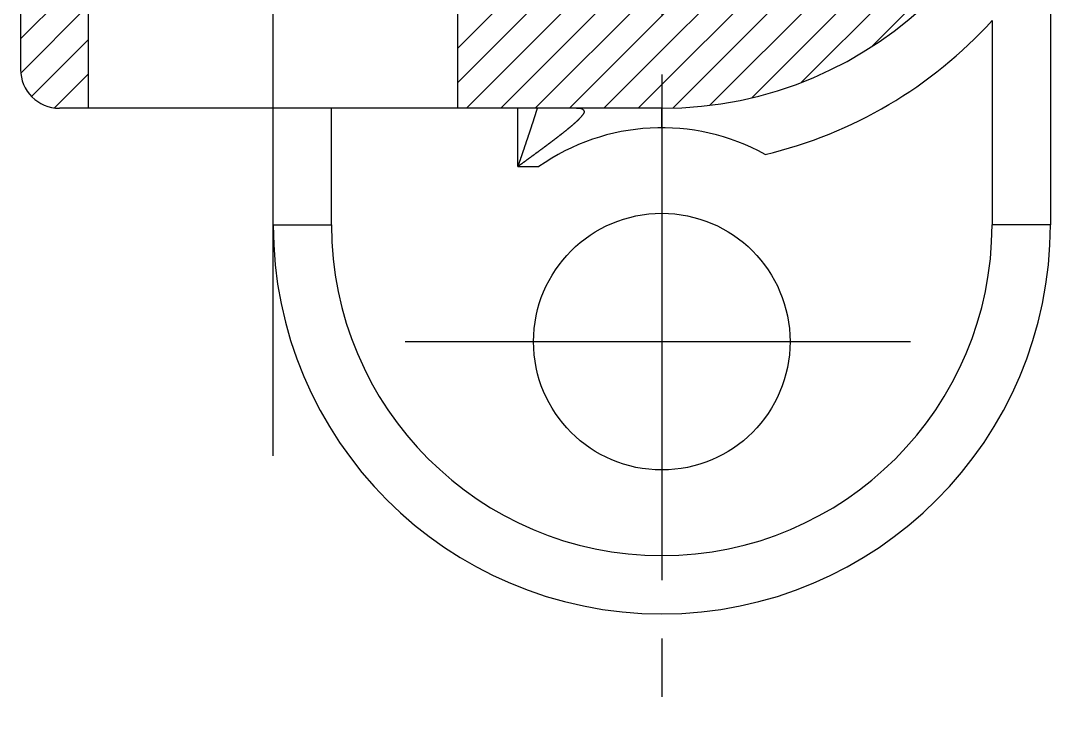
# Model space of a CAD drawing. Extents: x 78 to 520, y 41 to 313.
# Drawn here: x 331.96 to 358.46, y 219.97 to 238.09 of the extents above; entities that cross this region are included whole.
import ezdxf

# ---------------------------------------------------------------- set-up
doc = ezdxf.new("R2010")
doc.units = 0
doc.linetypes.add('CENTER', pattern=[17.5, 13, -1.5, 1.5, -1.5])
doc.layers.get('0').update_dxf_attribs({"linetype": 'CONTINUOUS'})
doc.layers.add('CENTER', color=1, linetype='CENTER')

# ---------------------------------------------------------------- blocks, each defined once
blk = doc.blocks.new('*X23')
at = {"color": 0, "linetype": 'CONTINUOUS'}
for p, q in [((290.064, 381.321), (291.485, 382.742)), ((290.064, 380.437), (292.364, 382.737)), ((299.314, 375.545), (306.511, 382.742)), ((300.764, 377.878), (305.627, 382.742)), ((300.764, 378.762), (304.743, 382.742)), ((300.764, 379.646), (303.859, 382.742)), ((300.764, 380.53), (302.976, 382.742)), ((300.764, 381.414), (302.092, 382.742)), ((300.764, 382.298), (301.208, 382.742)), ((306.564, 381.911), (307.363, 382.71)), ((306.564, 381.027), (308.152, 382.615)), ((306.564, 380.143), (308.889, 382.468)), ((306.564, 379.259), (309.581, 382.276)), ((299.314, 374.661), (306.564, 381.911)), ((306.944, 378.755), (310.233, 382.044)), ((290.064, 379.553), (292.364, 381.853)), ((307.726, 378.654), (310.849, 381.777)), ((308.428, 378.471), (311.433, 381.476)), ((309.064, 378.224), (311.985, 381.145)), ((290.064, 378.669), (292.364, 380.969)), ((303.416, 377.879), (306.564, 381.027)), ((309.644, 377.92), (312.508, 380.784)), ((310.174, 377.566), (313.002, 380.394)), ((290.064, 377.785), (292.364, 380.085)), ((304.974, 378.553), (306.564, 380.143)), ((310.656, 377.164), (313.468, 379.976)), ((311.092, 376.716), (313.906, 379.531)), ((306.05, 378.745), (306.564, 379.259)), ((290.064, 376.901), (292.364, 379.201)), ((311.482, 376.222), (314.317, 379.057)), ((311.824, 375.68), (314.7, 378.556)), ((290.064, 376.017), (292.364, 378.317)), ((312.114, 375.086), (315.054, 378.026)), ((290.064, 374.249), (293.556, 377.742)), ((290.064, 375.133), (292.672, 377.742)), ((299.314, 376.428), (300.627, 377.742)), ((299.314, 377.312), (299.743, 377.742)), ((312.346, 374.435), (315.378, 377.466)), ((290.44, 373.742), (293.814, 377.116)), ((312.51, 373.714), (315.67, 376.875)), ((291.324, 373.742), (293.814, 376.232)), ((312.587, 372.907), (315.929, 376.249)), ((299.314, 373.777), (301.426, 375.889)), ((313.305, 372.742), (316.15, 375.587)), ((292.208, 373.742), (293.814, 375.348)), ((314.189, 372.742), (316.332, 374.885)), ((293.092, 373.742), (293.814, 374.464)), ((300.26, 373.839), (300.732, 374.311)), ((315.073, 372.742), (316.466, 374.135)), ((315.957, 372.742), (316.546, 373.332)), ((306.564, 363.349), (315.957, 372.742)), ((311.042, 368.712), (315.073, 372.742)), ((312.278, 370.831), (314.189, 372.742)), ((312.54, 371.977), (313.305, 372.742)), ((306.844, 362.746), (316.557, 372.459)), ((290.064, 368.062), (293.743, 371.742)), ((290.064, 368.946), (292.859, 371.742)), ((290.064, 369.83), (291.976, 371.742)), ((290.064, 370.714), (291.092, 371.742)), ((290.064, 371.598), (290.208, 371.742)), ((299.314, 371.125), (299.926, 371.737)), ((299.314, 370.241), (300.529, 371.456)), ((307.801, 362.819), (316.487, 371.504)), ((290.064, 367.178), (293.814, 370.928)), ((299.314, 369.357), (300.834, 370.878)), ((299.314, 368.473), (301.082, 370.242)), ((308.88, 363.014), (316.292, 370.425)), ((290.064, 366.295), (293.814, 370.045)), ((299.466, 367.742), (301.386, 369.662)), ((292.395, 367.742), (293.814, 369.161)), ((300.35, 367.742), (301.74, 369.132)), ((310.162, 363.411), (315.894, 369.144)), ((301.234, 367.742), (302.142, 368.65)), ((293.279, 367.742), (293.814, 368.277)), ((301.314, 366.938), (302.589, 368.214)), ((306.564, 364.233), (310.594, 368.263)), ((301.314, 366.054), (303.083, 367.824)), ((301.314, 365.17), (303.626, 367.482)), ((311.951, 364.317), (314.989, 367.354)), ((290.064, 365.411), (291.814, 367.161)), ((301.314, 364.286), (304.219, 367.192)), ((306.564, 365.117), (308.475, 367.028)), ((301.314, 363.402), (304.871, 366.96)), ((301.537, 362.742), (305.591, 366.796)), ((306.564, 366.001), (307.329, 366.766)), ((302.421, 362.742), (306.398, 366.719)), ((290.064, 364.527), (291.814, 366.277)), ((303.305, 362.742), (306.564, 366.001)), ((290.068, 363.647), (291.814, 365.393)), ((304.189, 362.742), (306.564, 365.117)), ((290.348, 363.043), (291.814, 364.509)), ((305.073, 362.742), (306.564, 364.233)), ((290.938, 362.75), (291.814, 363.625)), ((305.957, 362.742), (306.564, 363.349))]:
    blk.add_line(p, q, dxfattribs=at)

msp = doc.modelspace()

# ---------------------------------------------------------------- linework, layer by layer
at = {"color": 7, "linetype": 'CONTINUOUS'}
for p, q in [((358.455, 258.836), (358.455, 232.836)), ((331.955, 244.836), (331.955, 236.836)), ((333.705, 235.836), (333.705, 240.836)), ((343.205, 235.836), (343.205, 240.836)), ((356.955, 238.091), (356.955, 232.836)), ((348.456, 235.836), (332.956, 235.836)), ((338.455, 232.836), (338.455, 235.836)), ((339.955, 232.836), (339.955, 235.836)), ((344.75, 234.336), (344.75, 235.836)), ((348.455, 235.336), (348.455, 235.836)), ((344.75, 234.336), (345.293, 234.336)), ((338.455, 232.836), (339.955, 232.836)), ((358.455, 232.836), (356.955, 232.836))]:
    msp.add_line(p, q, dxfattribs=at)
at = {"color": 7}
for points in [[(346.26, 235.837, 0), (346.266, 235.837, 0), (346.273, 235.838, 0), (346.28, 235.838, 0), (346.286, 235.839, 0), (346.293, 235.839, 0), (346.3, 235.84, 0), (346.306, 235.84, 0), (346.313, 235.84, 0), (346.319, 235.84, 0), (346.326, 235.84, 0), (346.332, 235.839, 0), (346.339, 235.839, 0), (346.345, 235.838, 0), (346.352, 235.838, 0), (346.358, 235.837, 0), (346.364, 235.835, 0), (346.371, 235.834, 0), (346.377, 235.832, 0), (346.383, 235.83, 0), (346.389, 235.828, 0), (346.395, 235.825, 0), (346.401, 235.822, 0), (346.406, 235.819, 0), (346.412, 235.815, 0), (346.418, 235.812, 0), (346.423, 235.807, 0), (346.428, 235.803, 0), (346.433, 235.798, 0), (346.438, 235.793, 0), (346.442, 235.788, 0), (346.446, 235.783, 0), (346.449, 235.777, 0), (346.452, 235.772, 0), (346.454, 235.766, 0), (346.456, 235.76, 0), (346.457, 235.754, 0), (346.457, 235.748, 0), (346.457, 235.742, 0), (346.456, 235.736, 0), (346.454, 235.73, 0), (346.452, 235.724, 0), (346.45, 235.718, 0), (346.447, 235.712, 0), (346.444, 235.706, 0), (346.441, 235.7, 0), (346.437, 235.694, 0), (346.433, 235.688, 0), (346.429, 235.682, 0), (346.425, 235.677, 0), (346.42, 235.671, 0), (346.416, 235.665, 0), (346.412, 235.66, 0), (346.407, 235.654, 0), (346.403, 235.649, 0), (346.399, 235.643, 0), (346.395, 235.638, 0), (346.39, 235.633, 0), (346.386, 235.628, 0), (346.382, 235.622, 0), (346.378, 235.617, 0), (346.373, 235.612, 0), (346.369, 235.608, 0), (346.365, 235.603, 0), (346.361, 235.598, 0), (346.356, 235.593, 0), (346.352, 235.588, 0), (346.348, 235.584, 0), (346.344, 235.579, 0), (346.339, 235.574, 0), (346.335, 235.57, 0), (346.331, 235.565, 0), (346.327, 235.561, 0), (346.322, 235.556, 0), (346.318, 235.552, 0), (346.314, 235.548, 0), (346.309, 235.543, 0), (346.305, 235.539, 0), (346.301, 235.534, 0), (346.296, 235.53, 0), (346.292, 235.526, 0), (346.287, 235.521, 0), (346.283, 235.517, 0), (346.278, 235.513, 0), (346.274, 235.508, 0), (346.269, 235.504, 0), (346.265, 235.5, 0), (346.26, 235.495, 0), (346.256, 235.491, 0), (346.251, 235.486, 0), (346.246, 235.482, 0), (346.242, 235.478, 0), (346.237, 235.474, 0), (346.232, 235.469, 0), (346.227, 235.465, 0), (346.223, 235.461, 0), (346.218, 235.456, 0), (346.213, 235.452, 0), (346.208, 235.448, 0), (346.204, 235.443, 0), (346.199, 235.439, 0), (346.194, 235.435, 0), (346.189, 235.43, 0), (346.184, 235.426, 0), (346.179, 235.422, 0), (346.174, 235.418, 0), (346.17, 235.413, 0), (346.165, 235.409, 0), (346.16, 235.405, 0), (346.155, 235.401, 0), (346.15, 235.396, 0), (346.145, 235.392, 0), (346.14, 235.388, 0), (346.135, 235.384, 0), (346.13, 235.38, 0), (346.125, 235.375, 0), (346.12, 235.371, 0), (346.115, 235.367, 0), (346.11, 235.363, 0), (346.105, 235.359, 0), (346.1, 235.354, 0), (346.095, 235.35, 0), (346.09, 235.346, 0), (346.085, 235.342, 0), (346.08, 235.338, 0), (346.075, 235.334, 0), (346.07, 235.329, 0), (346.065, 235.325, 0), (346.06, 235.321, 0), (346.055, 235.317, 0), (346.05, 235.313, 0), (346.045, 235.309, 0), (346.04, 235.305, 0), (346.035, 235.301, 0), (346.03, 235.297, 0), (346.026, 235.292, 0), (346.021, 235.288, 0), (346.016, 235.284, 0), (346.011, 235.28, 0), (346.006, 235.276, 0), (346.001, 235.272, 0), (345.996, 235.268, 0), (345.991, 235.264, 0), (345.986, 235.26, 0), (345.981, 235.256, 0), (345.976, 235.252, 0), (345.971, 235.248, 0), (345.966, 235.244, 0), (345.961, 235.24, 0), (345.956, 235.236, 0), (345.951, 235.232, 0), (345.946, 235.228, 0), (345.94, 235.224, 0), (345.935, 235.22, 0), (345.93, 235.216, 0), (345.925, 235.212, 0), (345.92, 235.208, 0), (345.915, 235.204, 0), (345.91, 235.2, 0), (345.905, 235.196, 0), (345.9, 235.192, 0), (345.895, 235.188, 0), (345.89, 235.184, 0), (345.885, 235.18, 0), (345.88, 235.176, 0), (345.875, 235.172, 0), (345.87, 235.168, 0), (345.865, 235.164, 0), (345.86, 235.16, 0), (345.855, 235.156, 0), (345.85, 235.152, 0), (345.845, 235.149, 0), (345.84, 235.145, 0), (345.835, 235.141, 0), (345.83, 235.137, 0), (345.825, 235.133, 0), (345.82, 235.129, 0), (345.815, 235.125, 0), (345.809, 235.121, 0), (345.804, 235.117, 0), (345.799, 235.113, 0), (345.794, 235.109, 0), (345.789, 235.105, 0), (345.784, 235.101, 0), (345.779, 235.097, 0), (345.774, 235.093, 0), (345.769, 235.09, 0), (345.764, 235.086, 0), (345.759, 235.082, 0), (345.754, 235.078, 0), (345.748, 235.074, 0), (345.743, 235.07, 0), (345.738, 235.066, 0), (345.733, 235.062, 0), (345.728, 235.058, 0), (345.723, 235.054, 0), (345.718, 235.05, 0), (345.713, 235.047, 0), (345.708, 235.043, 0), (345.702, 235.039, 0), (345.697, 235.035, 0), (345.692, 235.031, 0), (345.687, 235.027, 0), (345.682, 235.023, 0), (345.677, 235.019, 0), (345.672, 235.015, 0), (345.667, 235.011, 0), (345.662, 235.008, 0), (345.656, 235.004, 0), (345.651, 235, 0), (345.646, 234.996, 0), (345.641, 234.992, 0), (345.636, 234.988, 0), (345.631, 234.984, 0), (345.626, 234.98, 0), (345.62, 234.977, 0), (345.615, 234.973, 0), (345.61, 234.969, 0), (345.605, 234.965, 0), (345.6, 234.961, 0), (345.595, 234.957, 0), (345.59, 234.953, 0), (345.584, 234.949, 0), (345.579, 234.946, 0), (345.574, 234.942, 0), (345.569, 234.938, 0), (345.564, 234.934, 0), (345.559, 234.93, 0), (345.554, 234.926, 0), (345.548, 234.922, 0), (345.543, 234.919, 0), (345.538, 234.915, 0), (345.533, 234.911, 0), (345.528, 234.907, 0), (345.523, 234.903, 0), (345.518, 234.899, 0), (345.512, 234.895, 0), (345.507, 234.892, 0), (345.502, 234.888, 0), (345.497, 234.884, 0), (345.492, 234.88, 0), (345.487, 234.876, 0), (345.481, 234.872, 0), (345.476, 234.868, 0), (345.471, 234.865, 0), (345.466, 234.861, 0), (345.461, 234.857, 0), (345.456, 234.853, 0), (345.45, 234.849, 0), (345.445, 234.845, 0), (345.44, 234.842, 0), (345.435, 234.838, 0), (345.43, 234.834, 0), (345.425, 234.83, 0), (345.42, 234.826, 0), (345.414, 234.822, 0), (345.409, 234.819, 0), (345.404, 234.815, 0), (345.399, 234.811, 0), (345.394, 234.807, 0), (345.389, 234.803, 0), (345.383, 234.8, 0), (345.378, 234.796, 0), (345.373, 234.792, 0), (345.368, 234.788, 0), (345.363, 234.784, 0), (345.357, 234.78, 0), (345.352, 234.777, 0), (345.347, 234.773, 0), (345.342, 234.769, 0), (345.337, 234.765, 0), (345.332, 234.761, 0), (345.326, 234.757, 0), (345.321, 234.754, 0), (345.316, 234.75, 0), (345.311, 234.746, 0), (345.306, 234.742, 0), (345.301, 234.738, 0), (345.295, 234.735, 0), (345.29, 234.731, 0), (345.285, 234.727, 0), (345.28, 234.723, 0), (345.275, 234.719, 0), (345.27, 234.716, 0), (345.264, 234.712, 0), (345.259, 234.708, 0), (345.254, 234.704, 0), (345.249, 234.7, 0), (345.244, 234.697, 0), (345.238, 234.693, 0), (345.233, 234.689, 0), (345.228, 234.685, 0), (345.223, 234.681, 0), (345.218, 234.678, 0), (345.213, 234.674, 0), (345.207, 234.67, 0), (345.202, 234.666, 0), (345.197, 234.662, 0), (345.192, 234.659, 0), (345.187, 234.655, 0), (345.181, 234.651, 0), (345.176, 234.647, 0), (345.171, 234.643, 0), (345.166, 234.64, 0), (345.161, 234.636, 0), (345.155, 234.632, 0), (345.15, 234.628, 0), (345.145, 234.624, 0), (345.14, 234.621, 0), (345.135, 234.617, 0), (345.13, 234.613, 0), (345.124, 234.609, 0), (345.119, 234.605, 0), (345.114, 234.602, 0), (345.109, 234.598, 0), (345.104, 234.594, 0), (345.098, 234.59, 0), (345.093, 234.586, 0), (345.088, 234.583, 0), (345.083, 234.579, 0), (345.078, 234.575, 0), (345.072, 234.571, 0), (345.067, 234.568, 0), (345.062, 234.564, 0), (345.057, 234.56, 0), (345.052, 234.556, 0), (345.046, 234.552, 0), (345.041, 234.549, 0), (345.036, 234.545, 0), (345.031, 234.541, 0), (345.026, 234.537, 0), (345.02, 234.533, 0), (345.015, 234.53, 0), (345.01, 234.526, 0), (345.005, 234.522, 0), (345, 234.518, 0), (344.995, 234.515, 0), (344.989, 234.511, 0), (344.984, 234.507, 0), (344.979, 234.503, 0), (344.974, 234.499, 0), (344.969, 234.496, 0), (344.963, 234.492, 0), (344.958, 234.488, 0), (344.953, 234.484, 0), (344.948, 234.48, 0), (344.943, 234.477, 0), (344.937, 234.473, 0), (344.932, 234.469, 0), (344.927, 234.465, 0), (344.922, 234.462, 0), (344.917, 234.458, 0), (344.911, 234.454, 0), (344.906, 234.45, 0), (344.901, 234.446, 0), (344.896, 234.443, 0), (344.891, 234.439, 0), (344.885, 234.435, 0), (344.88, 234.431, 0), (344.875, 234.428, 0), (344.87, 234.424, 0), (344.865, 234.42, 0), (344.859, 234.416, 0), (344.854, 234.412, 0), (344.849, 234.409, 0), (344.844, 234.405, 0), (344.839, 234.401, 0), (344.833, 234.397, 0), (344.828, 234.394, 0), (344.823, 234.39, 0), (344.818, 234.386, 0), (344.813, 234.382, 0), (344.807, 234.378, 0), (344.802, 234.375, 0), (344.797, 234.371, 0), (344.792, 234.367, 0), (344.787, 234.363, 0), (344.781, 234.359, 0), (344.776, 234.356, 0), (344.771, 234.352, 0), (344.766, 234.348, 0), (344.76, 234.344, 0), (344.755, 234.341, 0), (344.75, 234.337, 0)], [(345.249, 235.837, 0), (345.247, 235.83, 0), (345.245, 235.823, 0), (345.243, 235.816, 0), (345.241, 235.809, 0), (345.239, 235.803, 0), (345.237, 235.796, 0), (345.234, 235.789, 0), (345.232, 235.782, 0), (345.23, 235.776, 0), (345.228, 235.769, 0), (345.226, 235.762, 0), (345.224, 235.755, 0), (345.222, 235.749, 0), (345.22, 235.742, 0), (345.217, 235.735, 0), (345.215, 235.728, 0), (345.213, 235.722, 0), (345.211, 235.715, 0), (345.209, 235.708, 0), (345.207, 235.701, 0), (345.205, 235.695, 0), (345.202, 235.688, 0), (345.2, 235.681, 0), (345.198, 235.674, 0), (345.196, 235.668, 0), (345.194, 235.661, 0), (345.192, 235.654, 0), (345.19, 235.647, 0), (345.187, 235.641, 0), (345.185, 235.634, 0), (345.183, 235.627, 0), (345.181, 235.62, 0), (345.179, 235.614, 0), (345.177, 235.607, 0), (345.174, 235.6, 0), (345.172, 235.593, 0), (345.17, 235.587, 0), (345.168, 235.58, 0), (345.166, 235.573, 0), (345.164, 235.566, 0), (345.161, 235.56, 0), (345.159, 235.553, 0), (345.157, 235.546, 0), (345.155, 235.539, 0), (345.153, 235.533, 0), (345.15, 235.526, 0), (345.148, 235.519, 0), (345.146, 235.512, 0), (345.144, 235.506, 0), (345.142, 235.499, 0), (345.139, 235.492, 0), (345.137, 235.485, 0), (345.135, 235.479, 0), (345.133, 235.472, 0), (345.131, 235.465, 0), (345.128, 235.458, 0), (345.126, 235.452, 0), (345.124, 235.445, 0), (345.122, 235.438, 0), (345.12, 235.431, 0), (345.117, 235.425, 0), (345.115, 235.418, 0), (345.113, 235.411, 0), (345.111, 235.405, 0), (345.109, 235.398, 0), (345.106, 235.391, 0), (345.104, 235.384, 0), (345.102, 235.378, 0), (345.1, 235.371, 0), (345.097, 235.364, 0), (345.095, 235.357, 0), (345.093, 235.351, 0), (345.091, 235.344, 0), (345.089, 235.337, 0), (345.086, 235.331, 0), (345.084, 235.324, 0), (345.082, 235.317, 0), (345.08, 235.31, 0), (345.077, 235.304, 0), (345.075, 235.297, 0), (345.073, 235.29, 0), (345.071, 235.283, 0), (345.068, 235.277, 0), (345.066, 235.27, 0), (345.064, 235.263, 0), (345.062, 235.257, 0), (345.059, 235.25, 0), (345.057, 235.243, 0), (345.055, 235.236, 0), (345.053, 235.23, 0), (345.051, 235.223, 0), (345.048, 235.216, 0), (345.046, 235.209, 0), (345.044, 235.203, 0), (345.042, 235.196, 0), (345.039, 235.189, 0), (345.037, 235.183, 0), (345.035, 235.176, 0), (345.033, 235.169, 0), (345.03, 235.162, 0), (345.028, 235.156, 0), (345.026, 235.149, 0), (345.024, 235.142, 0), (345.021, 235.136, 0), (345.019, 235.129, 0), (345.017, 235.122, 0), (345.015, 235.115, 0), (345.012, 235.109, 0), (345.01, 235.102, 0), (345.008, 235.095, 0), (345.006, 235.088, 0), (345.003, 235.082, 0), (345.001, 235.075, 0), (344.999, 235.068, 0), (344.997, 235.062, 0), (344.994, 235.055, 0), (344.992, 235.048, 0), (344.99, 235.041, 0), (344.987, 235.035, 0), (344.985, 235.028, 0), (344.983, 235.021, 0), (344.981, 235.015, 0), (344.978, 235.008, 0), (344.976, 235.001, 0), (344.974, 234.994, 0), (344.972, 234.988, 0), (344.969, 234.981, 0), (344.967, 234.974, 0), (344.965, 234.968, 0), (344.963, 234.961, 0), (344.96, 234.954, 0), (344.958, 234.947, 0), (344.956, 234.941, 0), (344.953, 234.934, 0), (344.951, 234.927, 0), (344.949, 234.921, 0), (344.947, 234.914, 0), (344.944, 234.907, 0), (344.942, 234.9, 0), (344.94, 234.894, 0), (344.938, 234.887, 0), (344.935, 234.88, 0), (344.933, 234.874, 0), (344.931, 234.867, 0), (344.928, 234.86, 0), (344.926, 234.853, 0), (344.924, 234.847, 0), (344.922, 234.84, 0), (344.919, 234.833, 0), (344.917, 234.827, 0), (344.915, 234.82, 0), (344.913, 234.813, 0), (344.91, 234.806, 0), (344.908, 234.8, 0), (344.906, 234.793, 0), (344.903, 234.786, 0), (344.901, 234.78, 0), (344.899, 234.773, 0), (344.897, 234.766, 0), (344.894, 234.759, 0), (344.892, 234.753, 0), (344.89, 234.746, 0), (344.887, 234.739, 0), (344.885, 234.733, 0), (344.883, 234.726, 0), (344.881, 234.719, 0), (344.878, 234.712, 0), (344.876, 234.706, 0), (344.874, 234.699, 0), (344.871, 234.692, 0), (344.869, 234.686, 0), (344.867, 234.679, 0), (344.865, 234.672, 0), (344.862, 234.666, 0), (344.86, 234.659, 0), (344.858, 234.652, 0), (344.855, 234.645, 0), (344.853, 234.639, 0), (344.851, 234.632, 0), (344.849, 234.625, 0), (344.846, 234.619, 0), (344.844, 234.612, 0), (344.842, 234.605, 0), (344.839, 234.598, 0), (344.837, 234.592, 0), (344.835, 234.585, 0), (344.833, 234.578, 0), (344.83, 234.572, 0), (344.828, 234.565, 0), (344.826, 234.558, 0), (344.823, 234.551, 0), (344.821, 234.545, 0), (344.819, 234.538, 0), (344.817, 234.531, 0), (344.814, 234.525, 0), (344.812, 234.518, 0), (344.81, 234.511, 0), (344.807, 234.505, 0), (344.805, 234.498, 0), (344.803, 234.491, 0), (344.801, 234.484, 0), (344.798, 234.478, 0), (344.796, 234.471, 0), (344.794, 234.464, 0), (344.791, 234.458, 0), (344.789, 234.451, 0), (344.787, 234.444, 0), (344.784, 234.437, 0), (344.782, 234.431, 0), (344.78, 234.424, 0), (344.778, 234.417, 0), (344.775, 234.411, 0), (344.773, 234.404, 0), (344.771, 234.397, 0), (344.768, 234.39, 0), (344.766, 234.384, 0), (344.764, 234.377, 0), (344.762, 234.37, 0), (344.759, 234.364, 0), (344.757, 234.357, 0), (344.755, 234.35, 0), (344.752, 234.344, 0), (344.75, 234.337, 0)]]:
    msp.add_polyline3d(points, dxfattribs=at)
at = {"color": 7, "linetype": 'CONTINUOUS'}
msp.add_circle((348.455, 229.836), 3.3, dxfattribs=at)
for centre, radius, start, end in [((348.455, 245.836), 10, 270, 90), ((348.455, 245.836), 11.5, 283.3876, 317.6574), ((332.955, 236.836), 1, 180, 270), ((348.455, 229.836), 5.5, 61.045, 125.0968), ((348.455, 232.836), 10, 180, 0), ((348.455, 232.836), 8.5, 180, 0)]:
    msp.add_arc(centre, radius, start, end, dxfattribs=at)
at = {"layer": 'CENTER', "color": 1, "linetype": 'CENTER'}
for p, q in [((338.455, 226.901), (338.455, 293.069)), ((348.455, 271.704), (348.455, 219.969)), ((341.855, 229.836), (355.055, 229.836))]:
    msp.add_line(p, q, dxfattribs=at)

# ---------------------------------------------------------------- block references
at = {"color": 3, "linetype": 'CONTINUOUS'}
msp.add_blockref('*X23', (41.892, -126.905), dxfattribs=at)

doc.saveas('drawing.dxf')
